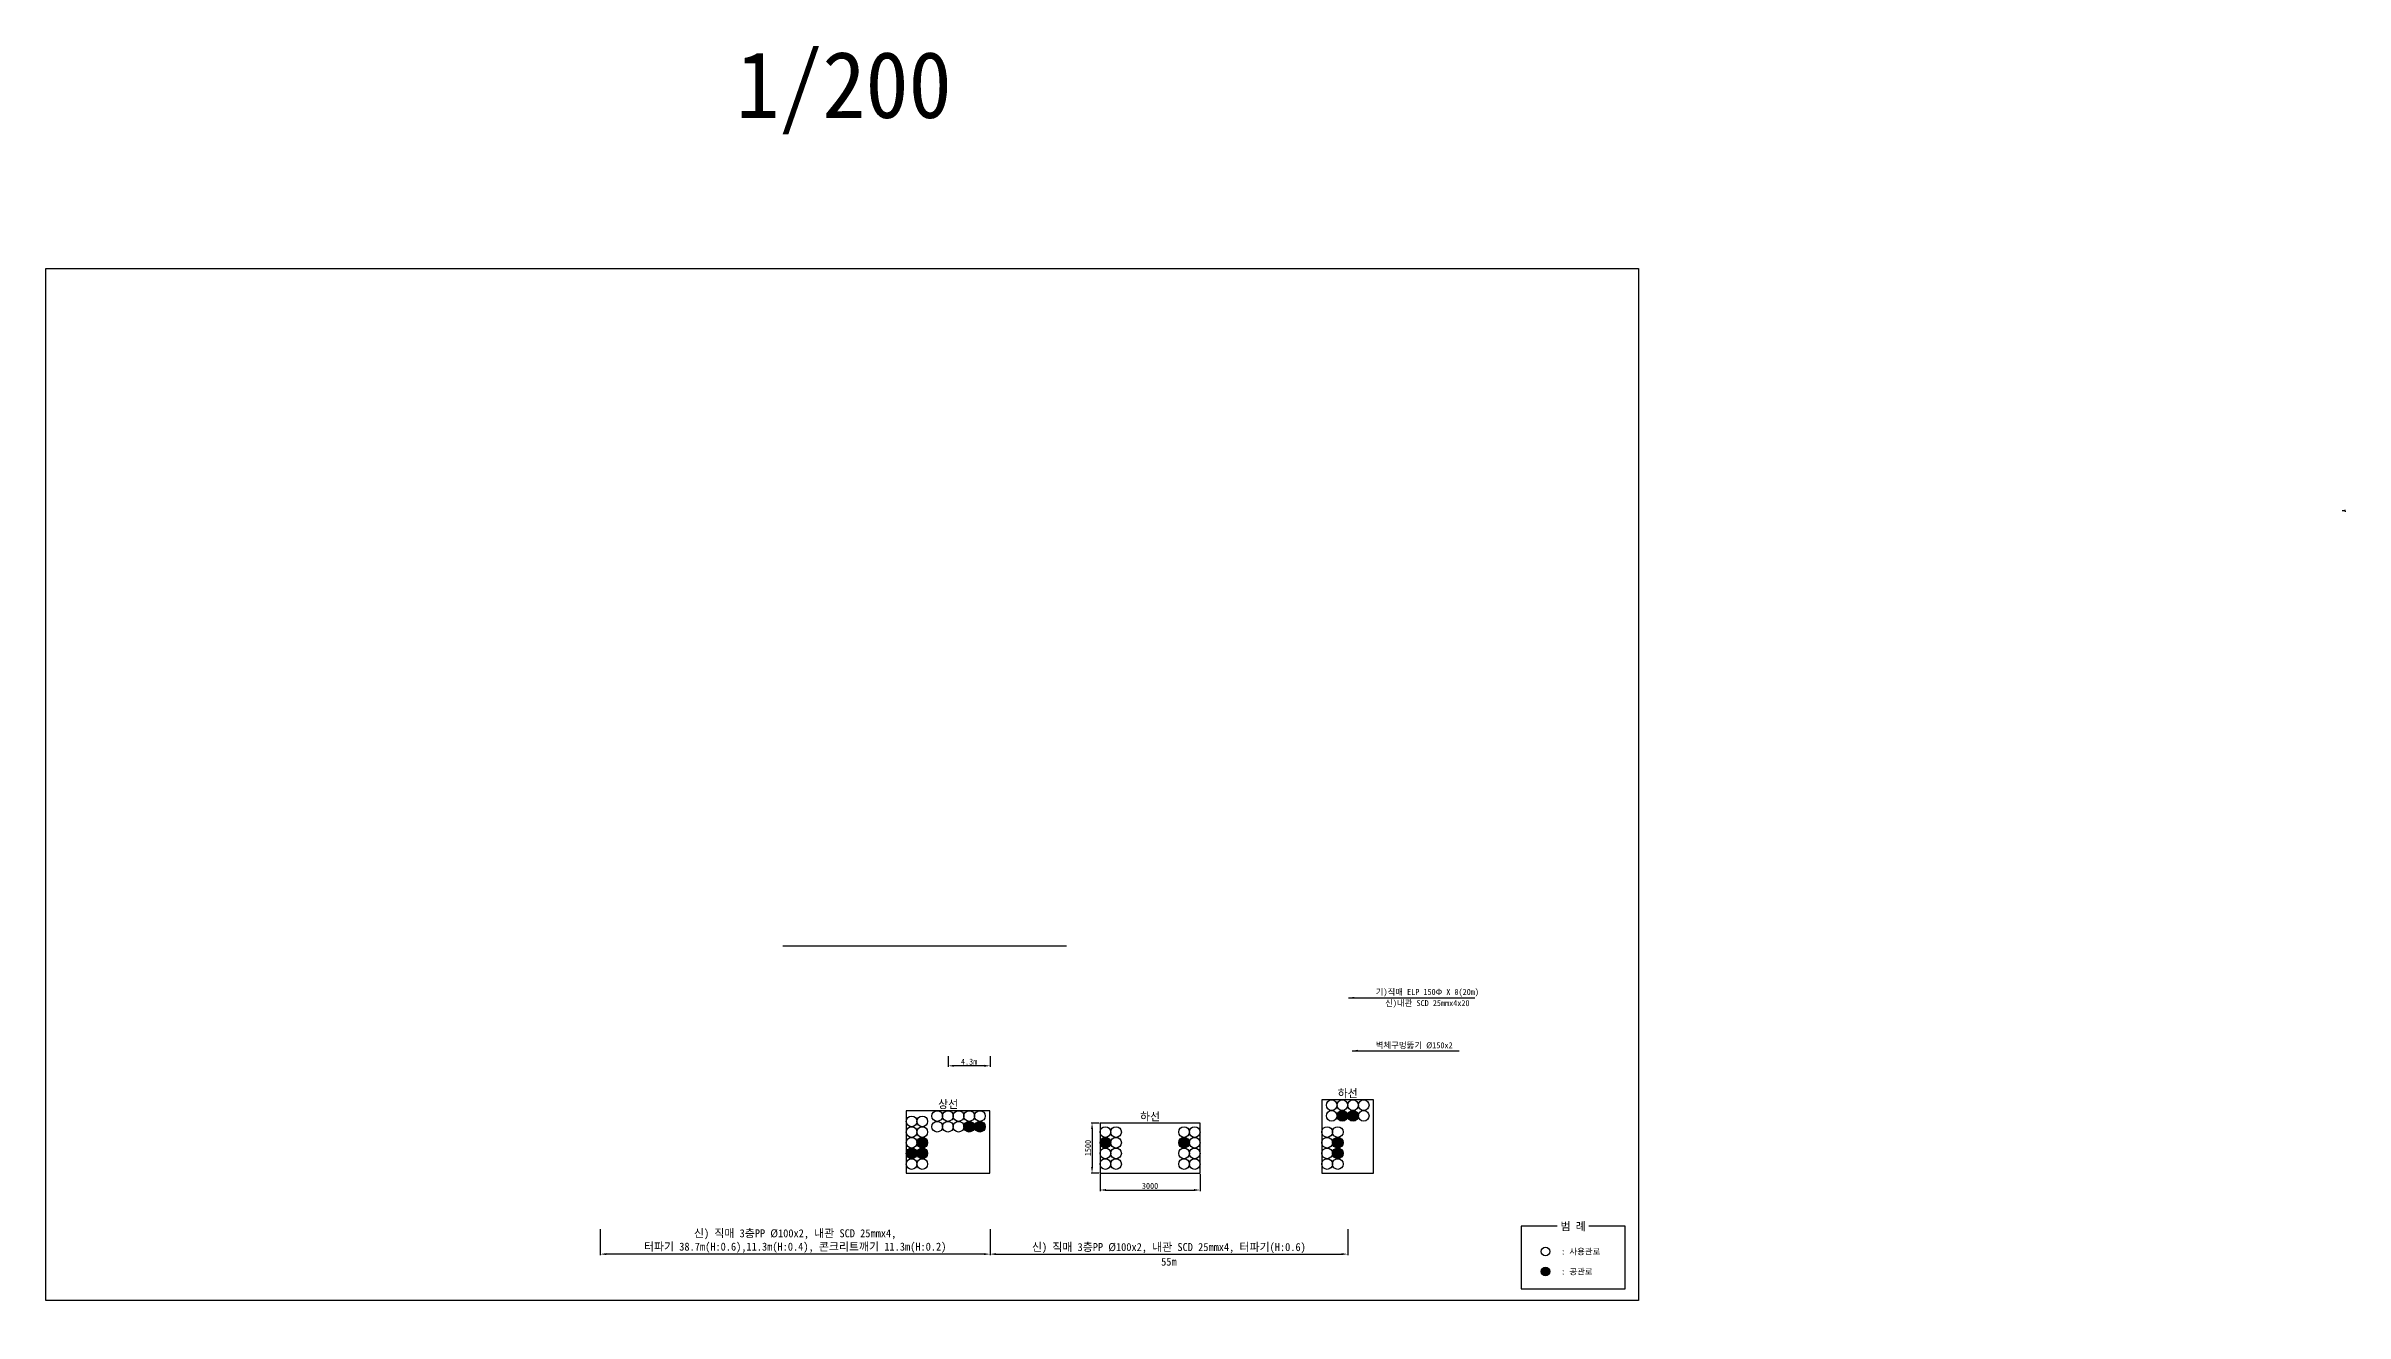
# Model space of a CAD drawing. Extents: x -230 to 359, y 103089 to 103233.
# Drawn here: x -230.1 to -0.2, y 103089.1 to 103215.8 of the extents above; entities that cross this region are included whole.
import ezdxf
from ezdxf.enums import TextEntityAlignment as Align

# ---------------------------------------------------------------- set-up
doc = ezdxf.new("R2010")
doc.units = 0
doc.header["$MEASUREMENT"] = 0
doc.layers.get('DEFPOINTS').update_dxf_attribs({"linetype": 'CONTINUOUS'})
for name, color, linetype in [('TX-PAPR', 2, 'CONTINUOUS'), ('TZ-BASE', 253, 'CONTINUOUS'), ('TZ-DIMS', 1, 'CONTINUOUS'), ('TZ-LEAL', 1, 'CONTINUOUS'), ('TZ-LEAT', 3, 'CONTINUOUS'), ('TZ-LINE', 7, 'CONTINUOUS'), ('TZ-TEX2', 3, 'CONTINUOUS'), ('TZ-TEXT', 6, 'CONTINUOUS')]:
    doc.layers.add(name, color=color, linetype=linetype)
doc.styles.get("Standard").update_dxf_attribs({"font": 'GulimChe.ttf'})
doc.linetypes.add('ZIGZAG', pattern='A,0.00254,-5.08,[131,ltypeshp.shx,S=5.08,R=0,X=-5.08,Y=0],-10.16,[131,ltypeshp.shx,S=5.08,R=180,X=5.08,Y=0],-5.08', length=20.32254)
doc.dimstyles.new('D200', dxfattribs={"dimscale": 0.2, "dimtxt": 3, "dimasz": 3, "dimexe": 0.5, "dimexo": 0.5, "dimgap": 0.5, "dimtad": 1, "dimdec": 0, "dimzin": 1, "dimdsep": 46, "dimlunit": 6, "dimtxsty": 'Standard', "dimcen": 1, "dimclrd": 1, "dimclre": 1, "dimclrt": 3, "dimadec": 0, "dimazin": 0, "dimtfac": 1, "dimtdec": 0, "dimtix": 1, "dimtmove": 2, "dimatfit": 3, "dimfxl": 0, "dimtvp": 2, "dimlwd": -1, "dimlwe": -1, "dimarcsym": 0})

# ---------------------------------------------------------------- blocks, each defined once
blk = doc.blocks.new('*D7')
at = {"layer": 'DEFPOINTS', "color": 0, "ltscale": 2}
for p in [(-124.68, 103108.09), (-125.48, 103103.09), (-124.68, 103103.09)]:
    blk.add_point(p, dxfattribs=at)
at = {"layer": 'TZ-DIMS', "color": 1, "ltscale": 2}
for p, q in [((-124.78, 103108.09), (-125.58, 103108.09)), ((-125.48, 103107.49), (-125.48, 103103.69)), ((-124.78, 103103.09), (-125.58, 103103.09))]:
    blk.add_line(p, q, dxfattribs=at)
for points in [[(-125.58, 103107.49), (-125.38, 103107.49), (-125.48, 103108.09)], [(-125.58, 103103.69), (-125.38, 103103.69), (-125.48, 103103.09)]]:
    blk.add_solid(points, dxfattribs=at)
at = {"layer": 'TZ-DIMS', "color": 3, "ltscale": 2, "insert": (-125.88, 103105.59), "char_height": 0.6, "attachment_point": 5, "rotation": 90}
blk.add_mtext('1500', dxfattribs=at)
blk = doc.blocks.new('*D8')
at = {"layer": 'DEFPOINTS', "color": 0, "ltscale": 2}
for p in [(-124.68, 103103.09), (-114.68, 103103.09), (-114.68, 103101.39)]:
    blk.add_point(p, dxfattribs=at)
at = {"layer": 'TZ-DIMS', "color": 1, "ltscale": 2}
for p, q in [((-124.68, 103102.99), (-124.68, 103101.29)), ((-114.68, 103102.99), (-114.68, 103101.29)), ((-124.08, 103101.39), (-115.28, 103101.39))]:
    blk.add_line(p, q, dxfattribs=at)
for points in [[(-124.08, 103101.49), (-124.08, 103101.29), (-124.68, 103101.39)], [(-115.28, 103101.49), (-115.28, 103101.29), (-114.68, 103101.39)]]:
    blk.add_solid(points, dxfattribs=at)
at = {"layer": 'TZ-DIMS', "color": 3, "ltscale": 2, "insert": (-119.68, 103101.8), "char_height": 0.6, "attachment_point": 5}
blk.add_mtext('3000', dxfattribs=at)
blk = doc.blocks.new('*D4')
at = {"layer": 'DEFPOINTS', "color": 0, "ltscale": 2}
for p in [(-139.87, 103114.88), (-135.67, 103114.88), (-139.87, 103113.81)]:
    blk.add_point(p, dxfattribs=at)
at = {"layer": 'TZ-DIMS', "color": 1, "ltscale": 2}
for p, q in [((-139.87, 103114.78), (-139.87, 103113.71)), ((-135.67, 103114.78), (-135.67, 103113.71)), ((-136.27, 103113.81), (-139.27, 103113.81))]:
    blk.add_line(p, q, dxfattribs=at)
for points in [[(-139.27, 103113.91), (-139.27, 103113.71), (-139.87, 103113.81)], [(-136.27, 103113.91), (-136.27, 103113.71), (-135.67, 103113.81)]]:
    blk.add_solid(points, dxfattribs=at)
at = {"layer": 'TZ-DIMS', "color": 3, "ltscale": 2, "insert": (-137.77, 103114.22), "char_height": 0.6, "width": 0.3945, "attachment_point": 5}
blk.add_mtext('4.3m', dxfattribs=at)
blk = doc.blocks.new('*D5')
at = {"layer": 'DEFPOINTS', "color": 0, "ltscale": 2}
for p in [(-135.67, 103097.56), (-99.92, 103097.56), (-99.92, 103094.98)]:
    blk.add_point(p, dxfattribs=at)
at = {"layer": 'TZ-TEXT', "color": 1, "ltscale": 2}
for p, q in [((-135.67, 103097.46), (-135.67, 103094.88)), ((-99.92, 103097.46), (-99.92, 103094.88)), ((-135.07, 103094.98), (-100.52, 103094.98))]:
    blk.add_line(p, q, dxfattribs=at)
for points in [[(-135.07, 103095.08), (-135.07, 103094.88), (-135.67, 103094.98)], [(-100.52, 103095.08), (-100.52, 103094.88), (-99.92, 103094.98)]]:
    blk.add_solid(points, dxfattribs=at)
at = {"layer": 'TZ-TEXT', "color": 3, "ltscale": 2, "insert": (-117.8, 103095.58), "char_height": 0.8, "attachment_point": 5}
blk.add_mtext('{\\C6;신) 직매 3층PP Ø100x2, 내관 SCD 25mmx4, 터파기(H:0.6)}', dxfattribs=at)
blk = doc.blocks.new('*D6')
at = {"layer": 'DEFPOINTS', "color": 0, "ltscale": 2}
for p in [(-174.64, 103097.56), (-135.67, 103097.56), (-174.64, 103094.98)]:
    blk.add_point(p, dxfattribs=at)
at = {"layer": 'TZ-TEXT', "color": 1, "ltscale": 2}
for p, q in [((-174.64, 103097.46), (-174.64, 103094.88)), ((-135.67, 103097.46), (-135.67, 103094.88)), ((-136.27, 103094.98), (-174.04, 103094.98))]:
    blk.add_line(p, q, dxfattribs=at)
for points in [[(-174.04, 103095.08), (-174.04, 103094.88), (-174.64, 103094.98)], [(-136.27, 103095.08), (-136.27, 103094.88), (-135.67, 103094.98)]]:
    blk.add_solid(points, dxfattribs=at)
at = {"layer": 'TZ-TEXT', "color": 3, "ltscale": 2, "insert": (-155.16, 103096.29), "char_height": 0.8, "attachment_point": 5}
blk.add_mtext('{\\C6;신) 직매 3층PP Ø100x2, 내관 SCD 25mmx4,\\P터파기 38.7m(H:0.6),11.3m(H:0.4), 콘크리트깨기 11.3m(H:0.2)}', dxfattribs=at)

msp = doc.modelspace()

# ---------------------------------------------------------------- hatches: boundary and pattern name
at = {"layer": 'TZ-LINE', "ltscale": 2}
h = msp.add_hatch(color=256, dxfattribs=at)
h.dxf.hatch_style = 1
h.paths.add_polyline_path([(-138.29, 103107.722, 1), (-137.223, 103107.722, 1)])
h = msp.add_hatch(color=256, dxfattribs=at)
h.dxf.hatch_style = 1
h.paths.add_polyline_path([(-137.223, 103107.722, 1), (-136.156, 103107.722, 1)])
h = msp.add_hatch(color=256, dxfattribs=at)
h.dxf.hatch_style = 1
h.paths.add_polyline_path([(-100.987, 103108.81, 1), (-99.92, 103108.81, 1)])
h = msp.add_hatch(color=256, dxfattribs=at)
h.dxf.hatch_style = 1
h.paths.add_polyline_path([(-99.92, 103108.81, 1), (-98.854, 103108.81, 1)])
h = msp.add_hatch(color=256, dxfattribs=at)
h.dxf.hatch_style = 1
h.paths.add_polyline_path([(-144.049, 103105.055, 1), (-142.982, 103105.055, 1)])
h = msp.add_hatch(color=256, dxfattribs=at)
h.dxf.hatch_style = 1
h.paths.add_polyline_path([(-142.982, 103106.122, 1), (-141.915, 103106.122, 1)])
h = msp.add_hatch(color=256, dxfattribs=at)
h.dxf.hatch_style = 1
h.paths.add_polyline_path([(-142.982, 103105.055, 1), (-141.915, 103105.055, 1)])
h = msp.add_hatch(color=256, dxfattribs=at)
h.dxf.hatch_style = 1
h.paths.add_polyline_path([(-124.68, 103106.122, 1), (-123.613, 103106.122, 1)])
h = msp.add_hatch(color=256, dxfattribs=at)
h.dxf.hatch_style = 1
h.paths.add_polyline_path([(-116.813, 103106.122, 1), (-115.747, 103106.122, 1)])
h = msp.add_hatch(color=256, dxfattribs=at)
h.dxf.hatch_style = 1
h.paths.add_polyline_path([(-101.447, 103106.122, 1), (-100.381, 103106.122, 1)])
h = msp.add_hatch(color=256, dxfattribs=at)
h.dxf.hatch_style = 1
h.paths.add_polyline_path([(-101.447, 103105.055, 1), (-100.381, 103105.055, 1)])
h = msp.add_hatch(color=256, dxfattribs=at)
h.dxf.hatch_style = 1
h.paths.add_polyline_path([(-80.58, 103093.235, 1), (-79.727, 103093.235, 1)])

# ---------------------------------------------------------------- linework, layer by layer
at = {"layer": 'TX-PAPR'}
msp.add_lwpolyline([(-230.056, 103193.528), (-70.856, 103193.528), (-70.856, 103090.328), (-230.056, 103090.328)], close=True, dxfattribs=at)
at = {"layer": 'TZ-BASE'}
for points in [[(-0.223, 103169.407), (-0.218, 103169.223)], [(-0.22, 103169.317), (-0.487, 103169.293)]]:
    msp.add_lwpolyline(points, dxfattribs=at)
at = {"layer": 'TZ-LINE', "linetype": 'ZIGZAG', "ltscale": 0.049}
msp.add_lwpolyline([(-128.034, 103125.773), (-156.385, 103125.773)], dxfattribs=at)
at = {"layer": 'TZ-LINE', "ltscale": 2, "elevation": 0.31}
for points in [[(-102.514, 103103.089), (-97.327, 103103.089), (-97.327, 103110.41), (-102.514, 103110.41)], [(-144.049, 103103.089), (-135.696, 103103.089), (-135.696, 103109.322), (-144.049, 103109.322)], [(-124.68, 103103.089), (-114.68, 103103.089), (-114.68, 103108.089), (-124.68, 103108.089)]]:
    msp.add_lwpolyline(points, close=True, dxfattribs=at)
msp.add_lwpolyline([(-78.967, 103097.78), (-82.59, 103097.78), (-82.59, 103091.506), (-72.177, 103091.506), (-72.177, 103097.78), (-75.8, 103097.78)], dxfattribs=at)
at = {"layer": 'TZ-LINE', "ltscale": 2}
for centre, radius in [((-101.52, 103109.877, 0.31), 0.533), ((-100.454, 103109.877, 0.31), 0.533), ((-99.387, 103109.877, 0.31), 0.533), ((-98.32, 103109.877, 0.31), 0.533), ((-143.515, 103108.255, 0.31), 0.533), ((-143.515, 103107.189, 0.31), 0.533), ((-142.449, 103108.255, 0.31), 0.533), ((-142.449, 103107.189, 0.31), 0.533), ((-140.956, 103108.789, 0.31), 0.533), ((-140.956, 103107.722, 0.31), 0.533), ((-139.89, 103108.789, 0.31), 0.533), ((-139.89, 103107.722, 0.31), 0.533), ((-138.823, 103108.789, 0.31), 0.533), ((-138.823, 103107.722, 0.31), 0.533), ((-137.756, 103108.789, 0.31), 0.533), ((-137.756, 103107.722, 0.31), 0.533), ((-136.69, 103108.789, 0.31), 0.533), ((-136.69, 103107.722, 0.31), 0.533), ((-124.147, 103107.189, 0.31), 0.533), ((-123.08, 103107.189, 0.31), 0.533), ((-116.28, 103107.189, 0.31), 0.533), ((-115.213, 103107.189, 0.31), 0.533), ((-101.981, 103107.189, 0.31), 0.533), ((-101.52, 103108.81, 0.31), 0.533), ((-100.914, 103107.189, 0.31), 0.533), ((-100.454, 103108.81, 0.31), 0.533), ((-99.387, 103108.81, 0.31), 0.533), ((-98.32, 103108.81, 0.31), 0.533), ((-143.515, 103106.122, 0.31), 0.533), ((-143.515, 103105.055, 0.31), 0.533), ((-142.449, 103106.122, 0.31), 0.533), ((-142.449, 103105.055, 0.31), 0.533), ((-124.147, 103106.122, 0.31), 0.533), ((-124.147, 103105.055, 0.31), 0.533), ((-123.08, 103106.122, 0.31), 0.533), ((-123.08, 103105.055, 0.31), 0.533), ((-116.28, 103106.122, 0.31), 0.533), ((-116.28, 103105.055, 0.31), 0.533), ((-115.213, 103106.122, 0.31), 0.533), ((-115.213, 103105.055, 0.31), 0.533), ((-101.981, 103106.122, 0.31), 0.533), ((-101.981, 103105.055, 0.31), 0.533), ((-100.914, 103106.122, 0.31), 0.533), ((-100.914, 103105.055, 0.31), 0.533), ((-143.515, 103103.989, 0.31), 0.533), ((-142.449, 103103.989, 0.31), 0.533), ((-124.147, 103103.989, 0.31), 0.533), ((-123.08, 103103.989, 0.31), 0.533), ((-116.28, 103103.989, 0.31), 0.533), ((-115.213, 103103.989, 0.31), 0.533), ((-101.981, 103103.989, 0.31), 0.533), ((-100.914, 103103.989, 0.31), 0.533), ((-80.154, 103095.235, 0.31), 0.427), ((-80.154, 103093.235, 0.31), 0.427)]:
    msp.add_circle(centre, radius, dxfattribs=at)

# ---------------------------------------------------------------- texts
at = {"layer": 'TZ-LEAT'}
msp.add_text('기)직매 ELP 150Φ X 8(20m)', height=0.6, dxfattribs=at).set_placement((-91.959, 103121.167, 0.31), align=Align.MIDDLE)
at = {"layer": 'TZ-TEX2'}
for s, height, p in [('1/200', 6.6667, (-150.28, 103211.383)), ('상선', 0.8, (-139.872, 103109.989, 0.31)), ('하선', 0.8, (-99.92, 103111.077, 0.31)), ('하선', 0.8, (-119.68, 103108.755, 0.31)), ('범 례', 0.8, (-77.384, 103097.78, 0.31))]:
    msp.add_text(s, height=height, dxfattribs=at).set_placement(p, align=Align.MIDDLE)
for s, p in [(': 사용관로', (-78.577, 103095.235, 0.31)), (': 공관로', (-78.577, 103093.235, 0.31))]:
    msp.add_text(s, height=0.6, dxfattribs=at).set_placement(p, align=Align.MIDDLE_LEFT)
at = {"layer": 'TZ-TEXT'}
msp.add_text('신)내관 SCD 25mmx4x20', height=0.6, rotation=359.94818, dxfattribs=at).set_placement((-91.959, 103120.052, 0.31), align=Align.MIDDLE)
msp.add_text('벽체구멍뚫기 Ø150x2', height=0.6, rotation=359.94818, dxfattribs=at).set_placement((-97.12, 103115.87, 0.31), align=Align.MIDDLE_LEFT)
at = {"layer": 'TZ-TEXT', "ltscale": 2, "insert": (-117.796, 103094.221, 0.31), "char_height": 0.8, "attachment_point": 5}
msp.add_mtext('55m', dxfattribs=at)

# ---------------------------------------------------------------- dimensions: what is measured, and where the dimension line sits
at = {"layer": 'TZ-DIMS', "ltscale": 2}
for base, p1, p2, text, picture, middle in [((-139.872, 103113.81, 0.31), (-135.672, 103114.884, 0.31), (-139.872, 103114.884, 0.31), '<>.3m', '*D4', (-137.772, 103114.218, 0.31)), ((-114.68, 103101.39, 0.31), (-124.68, 103103.089, 0.31), (-114.68, 103103.089, 0.31), '3000', '*D8', (-119.68, 103101.797, 0.31))]:
    dim = msp.add_linear_dim(base=base, p1=p1, p2=p2, text=text, dimstyle='D200', dxfattribs=at)
    dim.commit()
    dim.dimension.update_dxf_attribs({"geometry": picture, "text_midpoint": middle})
dim = msp.add_linear_dim(base=(-125.477, 103103.089), p1=(-124.68, 103108.089), p2=(-124.68, 103103.089), angle=90, text='1500', dimstyle='D200', dxfattribs=at)
dim.commit()
dim.dimension.update_dxf_attribs({"geometry": '*D7', "text_midpoint": (-125.885, 103105.589)})
at = {"layer": 'TZ-TEXT', "ltscale": 2}
for base, p2, text, picture, middle in [((-174.644, 103094.976, 0.31), (-174.644, 103097.559, 0.31), '{\\C6;신) 직매 3층PP Ø100x2, 내관 SCD 25mmx4,\\P터파기 38.7m(H:0.6),11.3m(H:0.4), 콘크리트깨기 11.3m(H:0.2)}', '*D6', (-155.158, 103096.293, 0.31)), ((-99.92, 103094.976, 0.31), (-99.92, 103097.559, 0.31), '{\\C6;신) 직매 3층PP Ø100x2, 내관 SCD 25mmx4, 터파기(H:0.6)}', '*D5', (-117.796, 103095.581, 0.31))]:
    dim = msp.add_linear_dim(base=base, p1=(-135.672, 103097.559, 0.31), p2=p2, text=text, dimstyle='D200', override={"dimtxt": 4}, dxfattribs=at)
    dim.commit()
    dim.dimension.update_dxf_attribs({"geometry": picture, "text_midpoint": middle})

# ---------------------------------------------------------------- leaders
at = {"layer": 'TZ-LEAL'}
for points in [[(-99.845, 103120.61, 0.31), (-87.204, 103120.61)], [(-99.491, 103115.313, 0.31), (-88.778, 103115.313, 0)]]:
    msp.add_leader(points, dimstyle='D200', dxfattribs=at)

doc.saveas('drawing.dxf')
